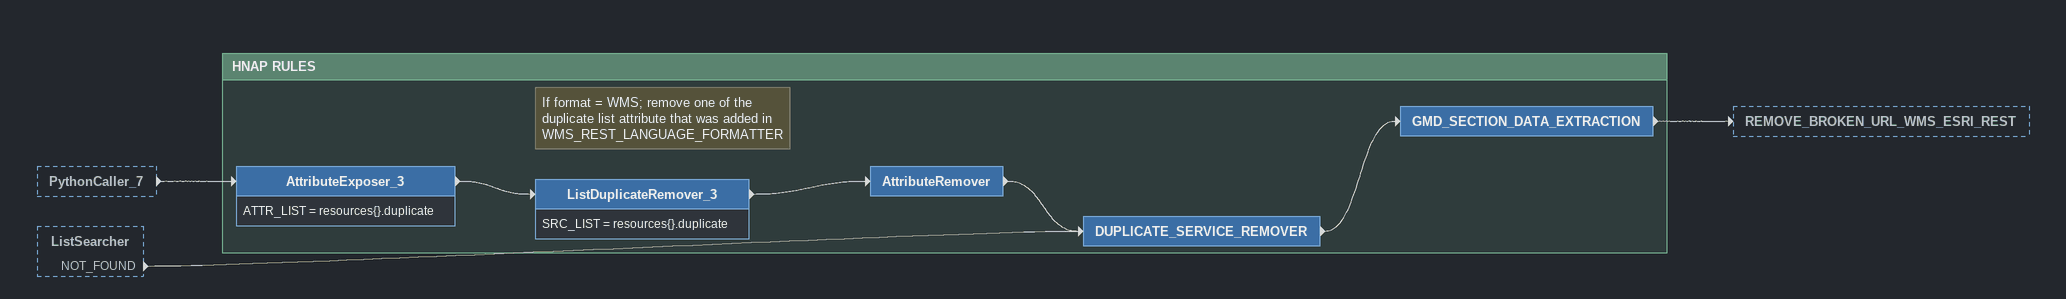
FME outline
PythonCaller_7 [outside]
    -> AttributeExposer_3
ListSearcher [outside]
    NOT_FOUND -> DUPLICATE_SERVICE_REMOVER

Bookmark: HNAP RULES
AttributeExposer_3
    ATTR_LIST = resources{}.duplicate
    -> ListDuplicateRemover_3
Note: If format = WMS; remove one of the duplicate list attribute that was added in WMS_REST_LANGUAGE_FORMATTER
ListDuplicateRemover_3
    SRC_LIST = resources{}.duplicate
    -> AttributeRemover
AttributeRemover
    -> DUPLICATE_SERVICE_REMOVER
DUPLICATE_SERVICE_REMOVER
    -> GMD_SECTION_DATA_EXTRACTION
GMD_SECTION_DATA_EXTRACTION
    -> REMOVE_BROKEN_URL_WMS_ESRI_REST
